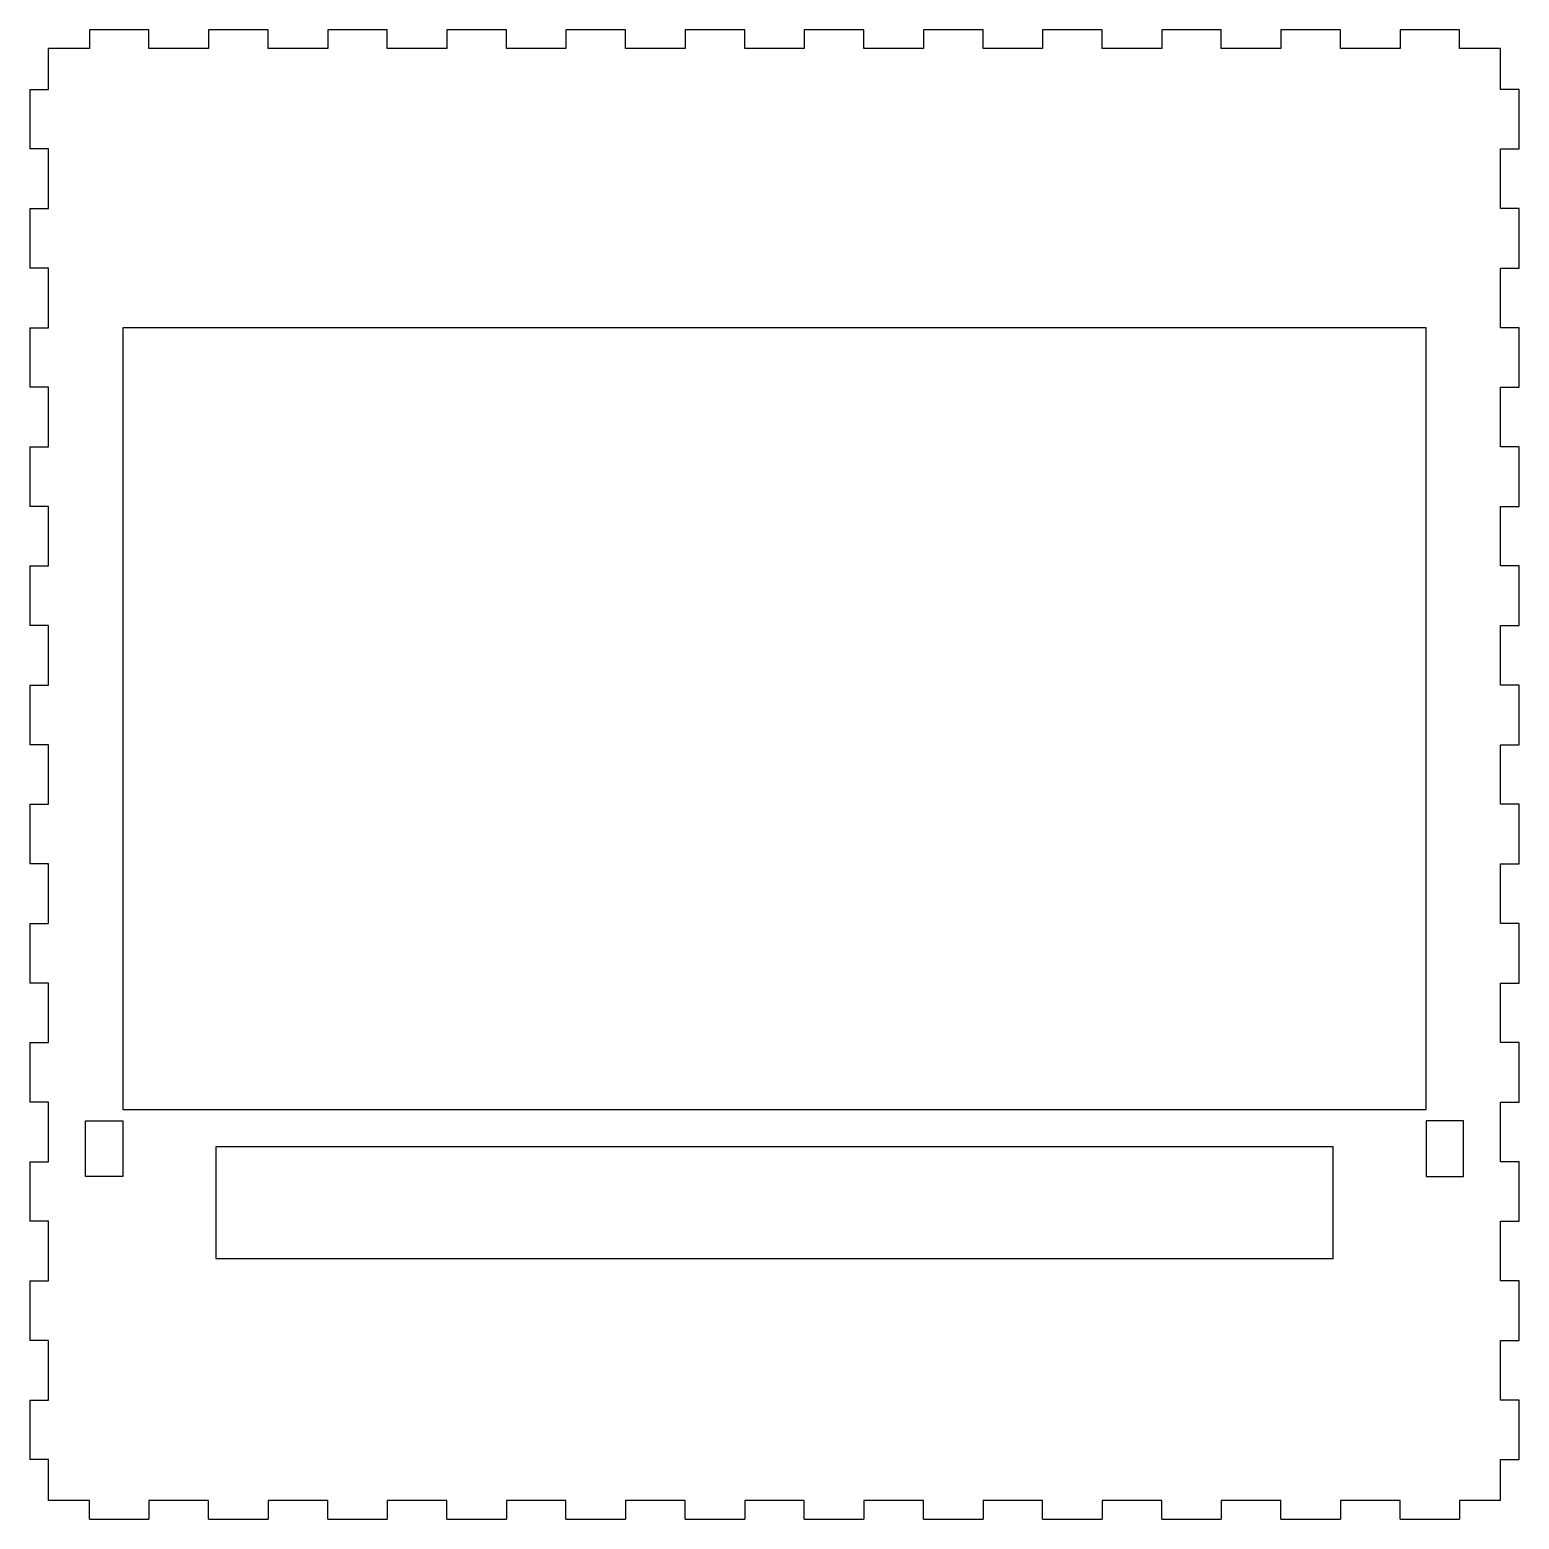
# Model space of a CAD drawing. Header units: millimetres. Extents: x 0 to 400, y -400 to 0.
import ezdxf

# ---------------------------------------------------------------- set-up
doc = ezdxf.new("R2010")
doc.units = ezdxf.units.MM

msp = doc.modelspace()

# ---------------------------------------------------------------- linework, layer by layer
at = {"color": 7, "linetype": 'Continuous', "lineweight": 25}
for p, q in [((32, 0), (16, 0)), ((16, 0), (16, -5)), ((32, -5), (32, 0)), ((64, 0), (48, 0)), ((48, 0), (48, -5)), ((64, -5), (64, 0)), ((96, 0), (80, 0)), ((80, 0), (80, -5)), ((96, -5), (96, 0)), ((128, 0), (112, 0)), ((112, 0), (112, -5)), ((128, -5), (128, 0)), ((160, 0), (144, 0)), ((144, 0), (144, -5)), ((160, -5), (160, 0)), ((192, 0), (176, 0)), ((176, 0), (176, -5)), ((192, -5), (192, 0)), ((224, 0), (208, 0)), ((208, 0), (208, -5)), ((224, -5), (224, 0)), ((256, 0), (240, 0)), ((240, 0), (240, -5)), ((256, -5), (256, 0)), ((288, 0), (272, 0)), ((272, 0), (272, -5)), ((288, -5), (288, 0)), ((320, 0), (304, 0)), ((304, 0), (304, -5)), ((320, -5), (320, 0)), ((352, 0), (336, 0)), ((336, 0), (336, -5)), ((352, -5), (352, 0)), ((384, 0), (368, 0)), ((368, 0), (368, -5)), ((384, -5), (384, 0)), ((16, -5), (5, -5)), ((5, -16), (5, -5)), ((48, -5), (32, -5)), ((80, -5), (64, -5)), ((112, -5), (96, -5)), ((144, -5), (128, -5)), ((176, -5), (160, -5)), ((208, -5), (192, -5)), ((240, -5), (224, -5)), ((272, -5), (256, -5)), ((304, -5), (288, -5)), ((336, -5), (320, -5)), ((368, -5), (352, -5)), ((395, -5), (384, -5)), ((395, -16), (395, -5)), ((0, -16), (5, -16)), ((0, -16), (0, -32)), ((400, -16), (395, -16)), ((400, -32), (400, -16)), ((5, -32), (0, -32)), ((5, -48), (5, -32)), ((395, -48), (395, -32)), ((395, -32), (400, -32)), ((0, -48), (5, -48)), ((0, -48), (0, -64)), ((400, -48), (395, -48)), ((400, -64), (400, -48)), ((5, -64), (0, -64)), ((5, -80), (5, -64)), ((395, -80), (395, -64)), ((395, -64), (400, -64)), ((0, -80), (5, -80)), ((0, -80), (0, -96)), ((25, -80), (25, -290)), ((375, -80), (25, -80)), ((375, -290), (375, -80)), ((400, -80), (395, -80)), ((400, -96), (400, -80)), ((5, -96), (0, -96)), ((5, -112), (5, -96)), ((395, -112), (395, -96)), ((395, -96), (400, -96)), ((0, -112), (5, -112)), ((0, -112), (0, -128)), ((400, -112), (395, -112)), ((400, -128), (400, -112)), ((5, -128), (0, -128)), ((5, -144), (5, -128)), ((395, -144), (395, -128)), ((395, -128), (400, -128)), ((0, -144), (5, -144)), ((0, -144), (0, -160)), ((400, -144), (395, -144)), ((400, -160), (400, -144)), ((5, -160), (0, -160)), ((5, -176), (5, -160)), ((395, -176), (395, -160)), ((395, -160), (400, -160)), ((0, -176), (5, -176)), ((0, -176), (0, -192)), ((400, -176), (395, -176)), ((400, -192), (400, -176)), ((5, -192), (0, -192)), ((5, -208), (5, -192)), ((395, -208), (395, -192)), ((395, -192), (400, -192)), ((0, -208), (5, -208)), ((0, -208), (0, -224)), ((400, -208), (395, -208)), ((400, -224), (400, -208)), ((5, -224), (0, -224)), ((5, -240), (5, -224)), ((395, -240), (395, -224)), ((395, -224), (400, -224)), ((0, -240), (5, -240)), ((0, -240), (0, -256)), ((400, -240), (395, -240)), ((400, -256), (400, -240)), ((5, -256), (0, -256)), ((5, -272), (5, -256)), ((395, -272), (395, -256)), ((395, -256), (400, -256)), ((0, -272), (5, -272)), ((0, -272), (0, -288)), ((400, -272), (395, -272)), ((400, -288), (400, -272)), ((5, -288), (0, -288)), ((5, -304), (5, -288)), ((395, -304), (395, -288)), ((395, -288), (400, -288)), ((25, -290), (375, -290)), ((15, -308), (15, -293)), ((15, -293), (25, -293)), ((25, -293), (25, -308)), ((375, -293), (375, -308)), ((385, -293), (375, -293)), ((385, -308), (385, -293)), ((50, -300), (50, -330)), ((350, -300), (50, -300)), ((350, -330), (350, -300)), ((0, -304), (5, -304)), ((0, -304), (0, -320)), ((400, -304), (395, -304)), ((400, -320), (400, -304)), ((25, -308), (15, -308)), ((375, -308), (385, -308)), ((5, -320), (0, -320)), ((5, -336), (5, -320)), ((395, -336), (395, -320)), ((395, -320), (400, -320)), ((50, -330), (350, -330)), ((0, -336), (5, -336)), ((0, -336), (0, -352)), ((400, -336), (395, -336)), ((400, -352), (400, -336)), ((5, -352), (0, -352)), ((5, -368), (5, -352)), ((395, -368), (395, -352)), ((395, -352), (400, -352)), ((0, -368), (5, -368)), ((0, -368), (0, -384)), ((400, -368), (395, -368)), ((400, -384), (400, -368)), ((5, -384), (0, -384)), ((5, -395), (5, -384)), ((395, -395), (395, -384)), ((395, -384), (400, -384)), ((16, -395), (5, -395)), ((16, -400), (16, -395)), ((32, -395), (32, -400)), ((48, -395), (32, -395)), ((48, -400), (48, -395)), ((64, -395), (64, -400)), ((80, -395), (64, -395)), ((80, -400), (80, -395)), ((96, -395), (96, -400)), ((112, -395), (96, -395)), ((112, -400), (112, -395)), ((128, -395), (128, -400)), ((144, -395), (128, -395)), ((144, -400), (144, -395)), ((160, -395), (160, -400)), ((176, -395), (160, -395)), ((176, -400), (176, -395)), ((192, -395), (192, -400)), ((208, -395), (192, -395)), ((208, -400), (208, -395)), ((224, -395), (224, -400)), ((240, -395), (224, -395)), ((240, -400), (240, -395)), ((256, -395), (256, -400)), ((272, -395), (256, -395)), ((272, -400), (272, -395)), ((288, -395), (288, -400)), ((304, -395), (288, -395)), ((304, -400), (304, -395)), ((320, -395), (320, -400)), ((336, -395), (320, -395)), ((336, -400), (336, -395)), ((352, -395), (352, -400)), ((368, -395), (352, -395)), ((368, -400), (368, -395)), ((395, -395), (384, -395)), ((384, -395), (384, -400)), ((16, -400), (32, -400)), ((48, -400), (64, -400)), ((80, -400), (96, -400)), ((112, -400), (128, -400)), ((144, -400), (160, -400)), ((176, -400), (192, -400)), ((208, -400), (224, -400)), ((240, -400), (256, -400)), ((272, -400), (288, -400)), ((304, -400), (320, -400)), ((336, -400), (352, -400)), ((368, -400), (384, -400))]:
    msp.add_line(p, q, dxfattribs=at)

doc.saveas('drawing.dxf')
